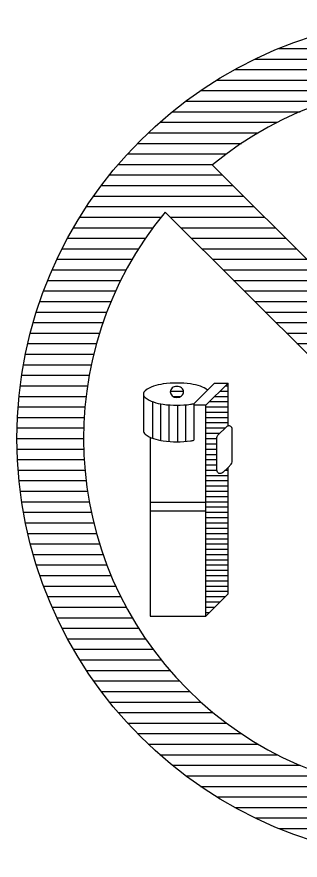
# Model space of a CAD drawing. Header units: millimetres. Extents: x -3 to 2253, y -3 to 1300.
# Drawn here: x 1500 to 1503.35, y 900 to 910 of the extents above; entities that cross this region are included whole.
import ezdxf

# ---------------------------------------------------------------- set-up
doc = ezdxf.new("R2010")
doc.units = ezdxf.units.MM
doc.layers.add('ROOD', color=1, linetype='Continuous')
doc.layers.add('VEILIG', color=7, linetype='Continuous')

# ---------------------------------------------------------------- blocks, each defined once
blk = doc.blocks.new('*X631')
at = {"color": 0}
for p, q in [((97.889, 108.875), (100.111, 108.875)), ((97.439, 108.75), (100.561, 108.75)), ((97.1, 108.625), (100.9, 108.625)), ((96.821, 108.5), (101.179, 108.5)), ((96.579, 108.375), (101.421, 108.375)), ((96.366, 108.25), (101.634, 108.25)), ((96.174, 108.125), (98.156, 108.125)), ((99.844, 108.125), (101.826, 108.125)), ((96, 108), (97.685, 108)), ((100.315, 108), (102, 108)), ((95.84, 107.875), (97.353, 107.875)), ((100.647, 107.875), (102.16, 107.875)), ((95.693, 107.75), (97.085, 107.75)), ((100.915, 107.75), (102.307, 107.75)), ((95.556, 107.625), (96.858, 107.625)), ((101.142, 107.625), (102.444, 107.625)), ((95.429, 107.5), (96.659, 107.5)), ((101.341, 107.5), (102.571, 107.5)), ((95.311, 107.375), (96.482, 107.375)), ((101.518, 107.375), (102.689, 107.375)), ((95.2, 107.25), (96.323, 107.25)), ((101.677, 107.25), (102.8, 107.25)), ((95.097, 107.125), (96.433, 107.125)), ((101.822, 107.125), (102.903, 107.125)), ((95, 107), (96.558, 107)), ((101.954, 107), (103, 107)), ((94.909, 106.875), (96.683, 106.875)), ((102.076, 106.875), (103.091, 106.875)), ((94.824, 106.75), (96.808, 106.75)), ((102.188, 106.75), (103.176, 106.75)), ((94.744, 106.625), (95.708, 106.625)), ((95.817, 106.625), (96.933, 106.625)), ((102.292, 106.625), (103.256, 106.625)), ((94.67, 106.5), (95.612, 106.5)), ((95.942, 106.5), (97.058, 106.5)), ((102.388, 106.5), (103.33, 106.5)), ((94.6, 106.375), (95.523, 106.375)), ((96.067, 106.375), (97.183, 106.375)), ((102.477, 106.375), (103.4, 106.375)), ((94.535, 106.25), (95.441, 106.25)), ((96.192, 106.25), (97.308, 106.25)), ((102.559, 106.25), (103.465, 106.25)), ((94.474, 106.125), (95.365, 106.125)), ((96.317, 106.125), (97.433, 106.125)), ((102.635, 106.125), (103.526, 106.125)), ((94.417, 106), (95.295, 106)), ((96.442, 106), (97.558, 106)), ((102.705, 106), (103.583, 106)), ((94.365, 105.875), (95.23, 105.875)), ((96.567, 105.875), (97.683, 105.875)), ((102.77, 105.875), (103.635, 105.875)), ((94.316, 105.75), (95.17, 105.75)), ((96.692, 105.75), (97.808, 105.75)), ((102.83, 105.75), (103.684, 105.75)), ((94.271, 105.625), (95.116, 105.625)), ((96.817, 105.625), (97.933, 105.625)), ((102.884, 105.625), (103.729, 105.625)), ((94.23, 105.5), (95.066, 105.5)), ((96.942, 105.5), (98.058, 105.5)), ((102.934, 105.5), (103.77, 105.5)), ((94.193, 105.375), (95.02, 105.375)), ((97.067, 105.375), (98.183, 105.375)), ((102.98, 105.375), (103.807, 105.375)), ((94.159, 105.25), (94.979, 105.25)), ((97.192, 105.25), (98.308, 105.25)), ((103.021, 105.25), (103.841, 105.25)), ((94.128, 105.125), (94.943, 105.125)), ((97.317, 105.125), (98.433, 105.125)), ((103.057, 105.125), (103.872, 105.125)), ((94.101, 105), (94.91, 105)), ((97.442, 105), (98.558, 105)), ((103.09, 105), (103.899, 105)), ((94.077, 104.875), (94.881, 104.875)), ((97.567, 104.875), (98.683, 104.875)), ((103.119, 104.875), (103.923, 104.875)), ((94.057, 104.75), (94.857, 104.75)), ((97.692, 104.75), (98.808, 104.75)), ((103.143, 104.75), (103.943, 104.75)), ((94.039, 104.625), (94.836, 104.625)), ((97.817, 104.625), (98.933, 104.625)), ((103.164, 104.625), (103.961, 104.625)), ((94.025, 104.5), (94.819, 104.5)), ((97.942, 104.5), (99.058, 104.5)), ((103.181, 104.5), (103.975, 104.5)), ((94.014, 104.375), (94.806, 104.375)), ((98.067, 104.375), (99.183, 104.375)), ((103.194, 104.375), (103.986, 104.375)), ((94.006, 104.25), (94.797, 104.25)), ((98.192, 104.25), (99.308, 104.25)), ((103.203, 104.25), (103.994, 104.25)), ((94.002, 104.125), (94.791, 104.125)), ((98.317, 104.125), (99.433, 104.125)), ((103.209, 104.125), (103.998, 104.125)), ((94, 104), (94.789, 104)), ((98.442, 104), (99.558, 104)), ((103.211, 104), (104, 104)), ((94.002, 103.875), (94.791, 103.875)), ((98.567, 103.875), (99.683, 103.875)), ((103.209, 103.875), (103.998, 103.875)), ((94.006, 103.75), (94.797, 103.75)), ((98.692, 103.75), (99.808, 103.75)), ((103.203, 103.75), (103.994, 103.75)), ((94.014, 103.625), (94.806, 103.625)), ((98.817, 103.625), (99.933, 103.625)), ((103.194, 103.625), (103.986, 103.625)), ((94.025, 103.5), (94.819, 103.5)), ((98.942, 103.5), (100.058, 103.5)), ((103.181, 103.5), (103.975, 103.5)), ((94.039, 103.375), (94.836, 103.375)), ((99.067, 103.375), (100.183, 103.375)), ((103.164, 103.375), (103.961, 103.375)), ((94.057, 103.25), (94.857, 103.25)), ((99.192, 103.25), (100.308, 103.25)), ((103.143, 103.25), (103.943, 103.25)), ((94.077, 103.125), (94.881, 103.125)), ((99.317, 103.125), (100.433, 103.125)), ((103.119, 103.125), (103.923, 103.125)), ((94.101, 103), (94.91, 103)), ((99.442, 103), (100.558, 103)), ((103.09, 103), (103.899, 103)), ((94.128, 102.875), (94.943, 102.875)), ((99.567, 102.875), (100.683, 102.875)), ((103.057, 102.875), (103.872, 102.875)), ((94.159, 102.75), (94.979, 102.75)), ((99.692, 102.75), (100.808, 102.75)), ((103.021, 102.75), (103.841, 102.75)), ((94.193, 102.625), (95.02, 102.625)), ((99.817, 102.625), (100.933, 102.625)), ((102.98, 102.625), (103.807, 102.625)), ((94.23, 102.5), (95.066, 102.5)), ((99.942, 102.5), (101.058, 102.5)), ((102.934, 102.5), (103.77, 102.5)), ((94.271, 102.375), (95.116, 102.375)), ((100.067, 102.375), (101.183, 102.375)), ((102.884, 102.375), (103.729, 102.375)), ((94.316, 102.25), (95.17, 102.25)), ((100.192, 102.25), (101.308, 102.25)), ((102.83, 102.25), (103.684, 102.25)), ((94.365, 102.125), (95.23, 102.125)), ((100.317, 102.125), (101.433, 102.125)), ((102.77, 102.125), (103.635, 102.125)), ((94.417, 102), (95.295, 102)), ((100.442, 102), (101.558, 102)), ((102.705, 102), (103.583, 102)), ((94.474, 101.875), (95.365, 101.875)), ((100.567, 101.875), (101.683, 101.875)), ((102.635, 101.875), (103.526, 101.875)), ((94.535, 101.75), (95.441, 101.75)), ((100.692, 101.75), (101.808, 101.75)), ((102.559, 101.75), (103.465, 101.75)), ((94.6, 101.625), (95.523, 101.625)), ((100.817, 101.625), (101.933, 101.625)), ((102.477, 101.625), (103.4, 101.625)), ((94.67, 101.5), (95.612, 101.5)), ((100.942, 101.5), (102.058, 101.5)), ((102.388, 101.5), (103.33, 101.5)), ((94.744, 101.375), (95.708, 101.375)), ((101.067, 101.375), (102.183, 101.375)), ((102.292, 101.375), (103.256, 101.375)), ((94.824, 101.25), (95.812, 101.25)), ((101.192, 101.25), (103.176, 101.25)), ((94.909, 101.125), (95.924, 101.125)), ((101.317, 101.125), (103.091, 101.125)), ((95, 101), (96.046, 101)), ((101.442, 101), (103, 101)), ((95.097, 100.875), (96.178, 100.875)), ((101.567, 100.875), (102.903, 100.875)), ((95.2, 100.75), (96.323, 100.75)), ((101.677, 100.75), (102.8, 100.75)), ((95.311, 100.625), (96.482, 100.625)), ((101.518, 100.625), (102.689, 100.625)), ((95.429, 100.5), (96.659, 100.5)), ((101.341, 100.5), (102.571, 100.5)), ((95.556, 100.375), (96.858, 100.375)), ((101.142, 100.375), (102.444, 100.375)), ((95.693, 100.25), (97.085, 100.25)), ((100.915, 100.25), (102.307, 100.25)), ((95.84, 100.125), (97.353, 100.125)), ((100.647, 100.125), (102.16, 100.125)), ((96, 100), (97.685, 100)), ((100.315, 100), (102, 100)), ((96.174, 99.875), (98.156, 99.875)), ((99.844, 99.875), (101.826, 99.875)), ((96.366, 99.75), (101.634, 99.75)), ((96.579, 99.625), (101.421, 99.625)), ((96.821, 99.5), (101.179, 99.5)), ((97.1, 99.375), (100.9, 99.375)), ((97.439, 99.25), (100.561, 99.25)), ((97.889, 99.125), (100.111, 99.125))]:
    blk.add_line(p, q, dxfattribs=at)
blk = doc.blocks.new('*X625')
at = {"color": 0}
for p, q in [((95.817, 104.562), (95.973, 104.562)), ((95.847, 104.5), (95.942, 104.5))]:
    blk.add_line(p, q, dxfattribs=at)
blk = doc.blocks.new('*X624')
at = {"color": 0}
for p, q in [((96.467, 104.625), (96.5, 104.625)), ((96.342, 104.5), (96.5, 104.5)), ((96.405, 104.562), (96.5, 104.562)), ((96.28, 104.438), (96.5, 104.438)), ((96.237, 104.375), (96.5, 104.375)), ((96.237, 104.312), (96.5, 104.312)), ((96.237, 104.25), (96.5, 104.25)), ((96.237, 104.188), (96.5, 104.188)), ((96.237, 104.125), (96.467, 104.125)), ((96.237, 104.062), (96.405, 104.062)), ((96.237, 104), (96.368, 104)), ((96.237, 103.938), (96.368, 103.938)), ((96.237, 103.875), (96.368, 103.875)), ((96.237, 103.812), (96.368, 103.812)), ((96.237, 103.75), (96.368, 103.75)), ((96.237, 103.688), (96.368, 103.688)), ((96.237, 103.625), (96.368, 103.625)), ((96.467, 103.625), (96.5, 103.625)), ((96.237, 103.562), (96.5, 103.562)), ((96.237, 103.5), (96.5, 103.5)), ((96.237, 103.438), (96.5, 103.438)), ((96.237, 103.375), (96.5, 103.375)), ((96.237, 103.312), (96.5, 103.312)), ((96.237, 103.25), (96.5, 103.25)), ((96.237, 103.188), (96.5, 103.188)), ((96.237, 103.125), (96.5, 103.125)), ((96.237, 103.062), (96.5, 103.062)), ((96.237, 103), (96.5, 103)), ((96.237, 102.938), (96.5, 102.938)), ((96.237, 102.875), (96.5, 102.875)), ((96.237, 102.812), (96.5, 102.812)), ((96.237, 102.75), (96.5, 102.75)), ((96.237, 102.688), (96.5, 102.688)), ((96.237, 102.625), (96.5, 102.625)), ((96.237, 102.562), (96.5, 102.562)), ((96.237, 102.5), (96.5, 102.5)), ((96.237, 102.438), (96.5, 102.438)), ((96.237, 102.375), (96.5, 102.375)), ((96.237, 102.312), (96.5, 102.312)), ((96.237, 102.25), (96.5, 102.25)), ((96.237, 102.188), (96.5, 102.188)), ((96.237, 102.125), (96.467, 102.125)), ((96.237, 102.062), (96.405, 102.062)), ((96.237, 102), (96.342, 102)), ((96.237, 101.938), (96.28, 101.938))]:
    blk.add_line(p, q, dxfattribs=at)
blk = doc.blocks.new('PIC-26')
at = {"layer": 'VEILIG'}
for p, q in [((-2.685, 3.243), (3.243, -2.685)), ((-3.243, 2.685), (2.685, -3.243)), ((-2.658, 0.658), (-2.903, 0.413)), ((-2.5, 0.658), (-2.763, 0.395)), ((-2.658, 0.658), (-2.5, 0.658)), ((-3.5, 0.526), (-3.5, 0.083)), ((-3.396, 0.438), (-3.396, 0.003)), ((-3.298, 0.411), (-3.298, -0.023)), ((-2.903, 0.413), (-2.903, -0.021)), ((-3.199, 0.398), (-3.199, -0.036)), ((-3.1, 0.395), (-3.1, -0.039)), ((-3.002, 0.399), (-3.002, -0.035)), ((-2.763, 0.395), (-2.903, 0.395)), ((-2.763, -2.105), (-2.763, 0.395)), ((-2.45, -0.276), (-2.45, 0.111)), ((-3.421, 0.014), (-3.421, -2.105)), ((-2.462, -0.304), (-2.5, -0.342)), ((-3.421, -0.754), (-2.763, -0.754)), ((-3.421, -0.856), (-2.763, -0.856)), ((-2.5, -1.842), (-2.763, -2.105)), ((-3.421, -2.105), (-2.763, -2.105))]:
    blk.add_line(p, q, dxfattribs=at)
for points in [[(-2.741, 0.575, 0.07817), (-2.826, 0.619, 0.04617), (-2.944, 0.647, 0.03431), (-3.105, 0.658, 0.03431), (-3.267, 0.647, 0.04617), (-3.384, 0.619, 0.0892), (-3.481, 0.567, 0.22708), (-3.5, 0.526, 0.22708)], [(-2.5, -1.842), (-2.5, -0.342), (-2.563, -0.405, -0.66818), (-2.632, -0.377), (-2.632, 0.01, -0.19891), (-2.62, 0.038), (-2.518, 0.14, -0.13397), (-2.5, 0.15), (-2.5, 0.658)], [(-3.5, 0.526, 0.22708), (-3.481, 0.486, 0.0892), (-3.384, 0.433, 0.04617), (-3.267, 0.406, 0.03431), (-3.105, 0.395, 0.03431), (-2.944, 0.406, 0.01571), (-2.903, 0.413, 0.0892)], [(-3.5, 0.092, 0.22708), (-3.481, 0.052, 0.0892), (-3.384, -0.001, 0.04617), (-3.267, -0.028, 0.03431), (-3.105, -0.039, 0.03431), (-2.944, -0.028, 0.01571), (-2.903, -0.021, 0.0892)]]:
    blk.add_lwpolyline(points, format="xyb", dxfattribs=at)
blk.add_lwpolyline([(-3.184, 0.553, 0.11584), (-3.178, 0.528, 0.10407), (-3.161, 0.506, 0.09084), (-3.136, 0.492, 0.08328), (-3.105, 0.487, 0.08328), (-3.074, 0.492, 0.09084), (-3.049, 0.506, 0.10407), (-3.032, 0.528, 0.11584), (-3.026, 0.553, 0.11584), (-3.032, 0.577, 0.10407), (-3.049, 0.599, 0.09084), (-3.074, 0.613, 0.08328), (-3.105, 0.618, 0.08328), (-3.136, 0.613, 0.09084), (-3.161, 0.599, 0.10407), (-3.178, 0.577, 0.11584)], format="xyb", close=True, dxfattribs=at)
blk.add_circle((0, 0), 5, dxfattribs=at)
for centre, radius, start, end in [((0, 0), 4.211, 320.3794, 129.6206), ((0, 0), 4.211, 140.3794, 309.6206), ((-2.49, 0.111), 0.04, 0, 104.4775), ((-2.49, -0.276), 0.04, 315, 0)]:
    blk.add_arc(centre, radius, start, end, dxfattribs=at)
at = {"layer": 'ROOD'}
blk.add_blockref('*X631', (-99, -104), dxfattribs=at)
at = {"layer": 'VEILIG'}
for name in ['*X624', '*X625']:
    blk.add_blockref(name, (-99, -104), dxfattribs=at)

msp = doc.modelspace()

# ---------------------------------------------------------------- block references
msp.add_blockref('PIC-26', (1505, 905))

doc.saveas('drawing.dxf')
